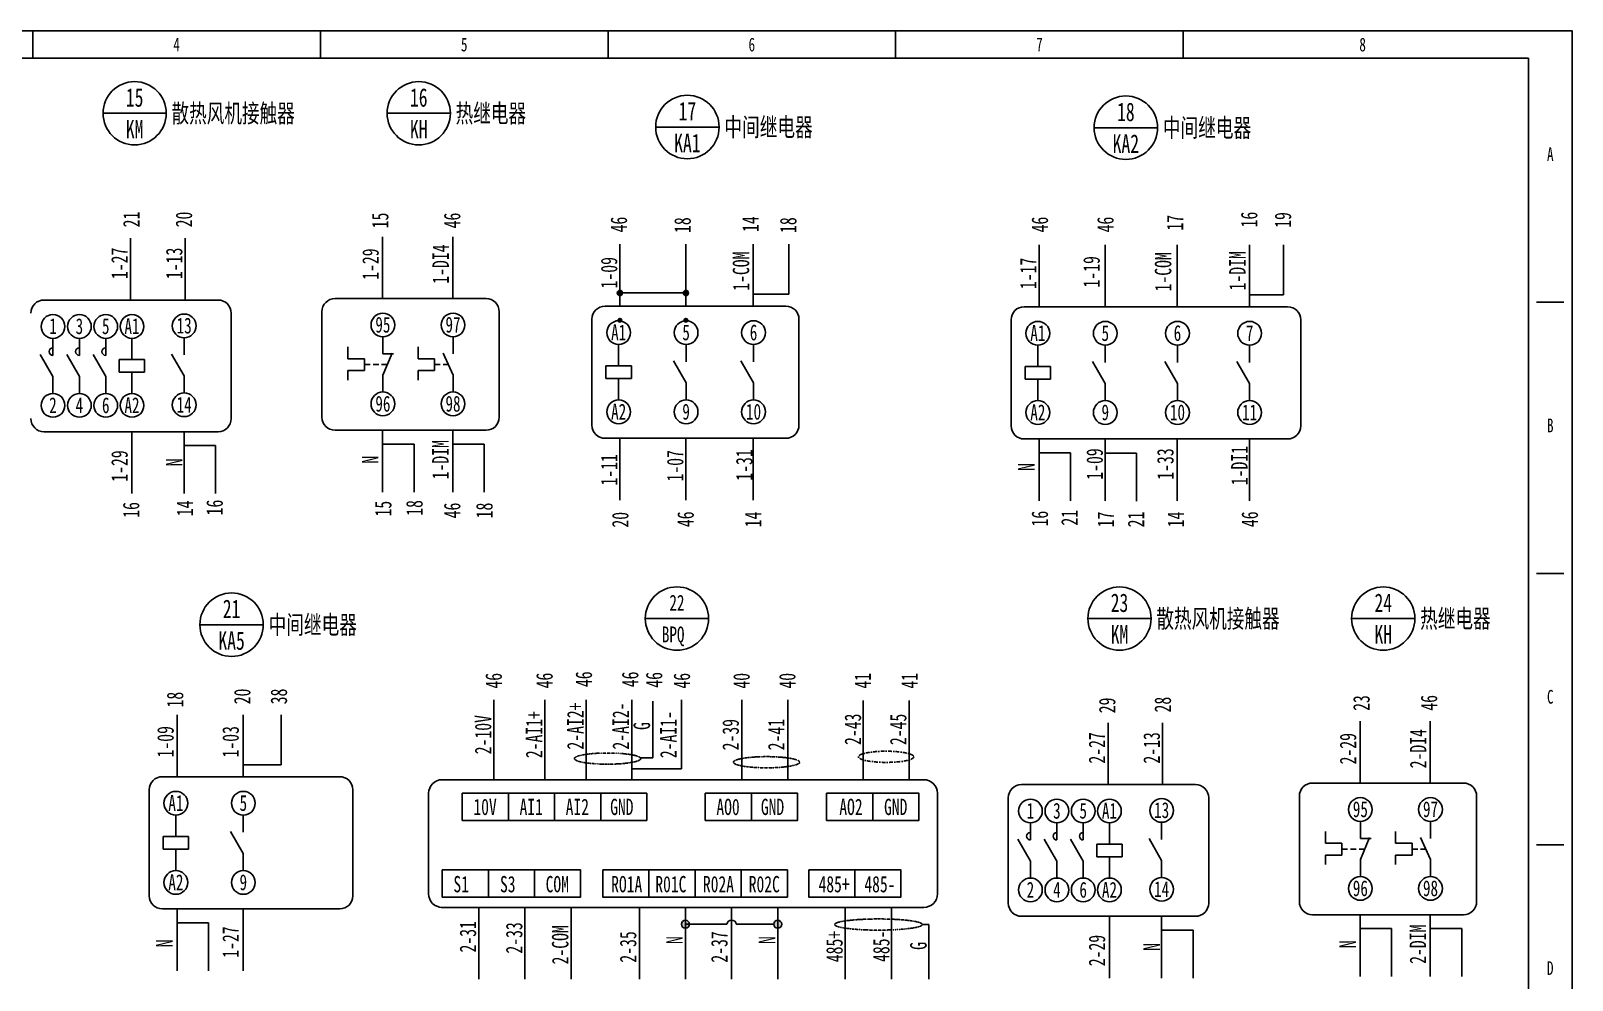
# Model space of a CAD drawing. Header units: millimetres. Extents: x 401220 to 2750366, y -101310 to 943175.
# Drawn here: x 1201419 to 1242890, y 408745 to 434274 of the extents above; entities that cross this region are included whole.
import ezdxf
from ezdxf.enums import TextEntityAlignment as Align

# ---------------------------------------------------------------- set-up
doc = ezdxf.new("R2010")
doc.units = ezdxf.units.MM
doc.linetypes.add('DASHDOT', pattern=[1, 0.5, -0.25, 0, -0.25])
doc.styles.add('IDQSTYLE', font='NSimSun.ttf', dxfattribs={"width": 0.7})

msp = doc.modelspace()

# ---------------------------------------------------------------- hatches: boundary and pattern name
h = msp.add_hatch(color=256)
h.dxf.hatch_style = 1
h.paths.add_polyline_path([(1217268.52935, 427294.17515, 0.4142135624), (1217199.15059, 427224.79639), (1217268.52935, 427224.79639)])
h.paths.add_polyline_path([(1217268.52935, 427224.79639), (1217199.15059, 427224.79639, 0.4142135624), (1217268.52935, 427155.41764)])
h.paths.add_polyline_path([(1217337.90811, 427224.79639, 0.4142135624), (1217268.52935, 427294.17515), (1217268.52935, 427155.41764, 0.4142135624)])
h = msp.add_hatch(color=256)
h.dxf.hatch_style = 1
h.paths.add_polyline_path([(1219043.86453, 427294.17515, 0.4142135624), (1218974.48578, 427224.79639), (1219043.86453, 427224.79639)])
h.paths.add_polyline_path([(1219043.86453, 427224.79639), (1218974.48578, 427224.79639, 0.4142135624), (1219043.86453, 427155.41764)])
h.paths.add_polyline_path([(1219113.24329, 427224.79639, 0.4142135624), (1219043.86453, 427294.17515), (1219043.86453, 427155.41764, 0.4142135624)])
h = msp.add_hatch(color=256)
h.dxf.hatch_style = 1
h.paths.add_polyline_path([(1217268.52935, 426559.15093, 0.4142135624), (1217199.15059, 426489.77217), (1217268.52935, 426489.77217)])
h.paths.add_polyline_path([(1217268.52935, 426489.77217), (1217199.15059, 426489.77217, 0.4142135624), (1217268.52935, 426420.39342)])
h.paths.add_polyline_path([(1217337.90811, 426489.77217, 0.4142135624), (1217268.52935, 426559.15093), (1217268.52935, 426420.39342, 0.4142135624)])
h = msp.add_hatch(color=256)
h.dxf.hatch_style = 1
h.paths.add_polyline_path([(1219043.86453, 426559.15093, 0.4142135624), (1218974.48578, 426489.77217), (1219043.86453, 426489.77217)])
h.paths.add_polyline_path([(1219043.86453, 426489.77217), (1218974.48578, 426489.77217, 0.4142135624), (1219043.86453, 426420.39342)])
h.paths.add_polyline_path([(1219113.24329, 426489.77217, 0.4142135624), (1219043.86453, 426559.15093), (1219043.86453, 426420.39342, 0.4142135624)])
h = msp.add_hatch(color=256)
h.dxf.hatch_style = 1
h.paths.add_polyline_path([(1219033.05359, 410357.47025, 0.4142135624), (1218925.07402, 410249.49068, 0.4142135624), (1219033.05359, 410141.51111)])
h.paths.add_polyline_path([(1219141.03316, 410249.49068), (1219033.05359, 410249.49068), (1219033.05359, 410141.51111, 0.4142135624)])
h.paths.add_polyline_path([(1219033.05359, 410357.47025), (1219033.05359, 410249.49068), (1219141.03316, 410249.49068, 0.4142135624)])
h.paths.add_polyline_path([(1221515.54839, 410357.47025, 0.4142135624), (1221407.56882, 410249.49068, 0.4142135624), (1221515.54839, 410141.51111)])
h.paths.add_polyline_path([(1221515.54839, 410357.47025), (1221515.54839, 410141.51111, 0.4142135624), (1221623.52796, 410249.49068, 0.4142135624)])

# ---------------------------------------------------------------- linework, layer by layer
at = {"ltscale": 4}
for p, q in [((1201471.86745, 433536.69009), (1201471.86745, 434273.6704)), ((1209210.16075, 433536.69009), (1209210.16075, 434273.6704)), ((1216948.45405, 433536.69009), (1216948.45405, 434273.6704)), ((1224686.74735, 433536.69009), (1224686.74735, 434273.6704)), ((1232425.04065, 433536.69009), (1232425.04065, 434273.6704)), ((1241932.08671, 426977.56529), (1242669.06702, 426977.56529)), ((1241932.08671, 419681.46018), (1242669.06702, 419681.46018)), ((1241932.08671, 412385.35507), (1242669.06702, 412385.35507))]:
    msp.add_line(p, q, dxfattribs=at)
for p, q in [((1203361.93355, 432056.76737), (1205062.76439, 432056.76737)), ((1211006.45816, 432056.76737), (1212707.289, 432056.76737)), ((1218231.00367, 431686.26599), (1219937.81038, 431686.26599)), ((1230028.22458, 431668.44247), (1231735.03129, 431668.44247)), ((1204103.41411, 427035.42283), (1204103.41411, 428695.98653)), ((1205568.4492, 427035.42283), (1205568.4492, 428695.98653)), ((1205568.4492, 427035.42283), (1205568.4492, 428695.98653)), ((1205568.4492, 427035.42283), (1205568.4492, 428695.98653)), ((1210885.59289, 427076.18551), (1210885.59289, 428736.74921)), ((1212772.63849, 427076.18551), (1212772.63849, 428736.74921)), ((1217268.52935, 426872.15812), (1217268.52935, 428538.55621)), ((1217268.52935, 426872.15812), (1217268.52935, 428538.55621)), ((1219043.86453, 426872.15812), (1219043.86453, 428538.55621)), ((1219043.86453, 426872.15812), (1219043.86453, 428538.55621)), ((1220858.59606, 426872.15812), (1220858.59606, 428538.55621)), ((1220858.59606, 426872.15812), (1220858.59606, 428538.55621)), ((1221810.05387, 427459.72191), (1221810.05387, 428538.55621)), ((1221810.05387, 427195.38796), (1221810.05387, 428538.55621)), ((1221810.05387, 427459.72191), (1221810.05387, 428538.55621)), ((1221810.05387, 427195.38796), (1221810.05387, 428538.55621)), ((1228547.31358, 426854.33461), (1228547.31358, 428520.7327)), ((1228547.31358, 426854.33461), (1228547.31358, 428520.7327)), ((1230322.64876, 426854.33461), (1230322.64876, 428520.7327)), ((1230322.64876, 426854.33461), (1230322.64876, 428520.7327)), ((1232264.36451, 426854.33461), (1232264.36451, 428520.7327)), ((1232264.36451, 426854.33461), (1232264.36451, 428520.7327)), ((1234206.08025, 426854.33461), (1234206.08025, 428520.7327)), ((1234206.08025, 426854.33461), (1234206.08025, 428520.7327)), ((1235120.17836, 427177.56445), (1235120.17836, 428520.7327)), ((1235120.17836, 427177.56445), (1235120.17836, 428520.7327)), ((1219043.86453, 427224.79639), (1217268.52935, 427224.79639)), ((1220858.59606, 427195.38796), (1221810.05387, 427195.38796)), ((1220858.59606, 427195.38796), (1221810.05387, 427195.38796)), ((1234206.08025, 427177.56445), (1235120.17836, 427177.56445)), ((1234206.08025, 427177.56445), (1235120.17836, 427177.56445)), ((1206456.48745, 427035.42283), (1201773.43125, 427035.42283)), ((1206456.48765, 427035.42283), (1201929.56098, 427035.42283)), ((1213666.44306, 427076.18551), (1209604.20447, 427076.18551)), ((1219935.96367, 426872.15812), (1216870.97039, 426872.15812)), ((1219935.96367, 426872.15812), (1216870.97039, 426872.15812)), ((1221731.50309, 426872.15812), (1216935.45065, 426872.15812)), ((1221731.50309, 426872.15812), (1216935.45065, 426872.15812)), ((1220556.99016, 426872.15812), (1217491.99689, 426872.15812)), ((1220556.99016, 426872.15812), (1217491.99689, 426872.15812)), ((1232187.45742, 426854.33461), (1228149.75462, 426854.33461)), ((1232187.45742, 426854.33461), (1228149.75462, 426854.33461)), ((1235233.47451, 426854.33461), (1232187.45742, 426854.33461)), ((1235233.47451, 426854.33461), (1232187.45742, 426854.33461)), ((1206810.82721, 423846.365), (1206810.82721, 426681.08307)), ((1209249.86471, 426721.84575), (1209249.86471, 423887.12768)), ((1214020.78281, 423887.12768), (1214020.78281, 426721.84575)), ((1216515.38566, 426516.57339), (1216515.38566, 423671.89554)), ((1216515.38566, 426516.57339), (1216515.38566, 423671.89554)), ((1222087.08782, 423671.89554), (1222087.08782, 426516.57339)), ((1222087.08782, 423671.89554), (1222087.08782, 426516.57339)), ((1227794.16989, 426498.74987), (1227794.16989, 423654.07202)), ((1227794.16989, 426498.74987), (1227794.16989, 423654.07202)), ((1235589.05924, 423654.07202), (1235589.05924, 426498.74987)), ((1235589.05924, 423654.07202), (1235589.05924, 426498.74987)), ((1202014.533, 426004.56884), (1202014.533, 425828.2164)), ((1202725.72822, 426004.56884), (1202725.72822, 425828.2164)), ((1203434.40774, 426004.56884), (1203434.40774, 425828.2164)), ((1204140.57155, 426004.56884), (1204140.57155, 425828.2164)), ((1205545.17038, 426020.52342), (1205545.17038, 425844.17098)), ((1210891.46601, 426045.33152), (1210891.46601, 425868.97908)), ((1212778.51161, 426045.33152), (1212778.51161, 425868.97908)), ((1202014.53293, 424977.80098), (1201674.36681, 425566.98609)), ((1202014.53298, 425544.74459), (1202014.533, 425828.2164)), ((1202725.72815, 424977.80098), (1202385.56203, 425566.98609)), ((1202725.7282, 425544.74459), (1202725.72822, 425828.2164)), ((1203434.40767, 424977.80098), (1203094.24155, 425566.98609)), ((1203434.40771, 425544.74459), (1203434.40774, 425828.2164)), ((1204140.57155, 425828.2164), (1204140.57152, 425431.35587)), ((1205545.17031, 424993.75556), (1205205.00419, 425582.94067)), ((1205545.17038, 425844.17098), (1205545.17036, 425560.69917)), ((1209952.71424, 425775.27697), (1209952.71424, 425454.64005)), ((1210891.46594, 425018.56366), (1211140.54248, 425607.74877)), ((1210891.46601, 425868.97908), (1210891.46599, 425585.50727)), ((1210891.46599, 425585.50727), (1211179.01066, 425585.50725)), ((1211839.75984, 425775.27697), (1211839.75984, 425454.64005)), ((1212778.51154, 425018.56366), (1212509.38013, 425607.74877)), ((1212778.51161, 425868.97908), (1212778.51159, 425585.50727)), ((1217235.02676, 425660.71017), (1217235.02673, 425262.45527)), ((1217235.02676, 425660.71017), (1217235.02673, 425262.45527)), ((1217235.02676, 425837.68222), (1217235.02676, 425660.71017)), ((1217235.02676, 425837.68222), (1217235.02676, 425660.71017)), ((1219049.75829, 425660.71017), (1219049.75826, 425376.24239)), ((1219049.75829, 425660.71017), (1219049.75826, 425376.24239)), ((1219049.75829, 425837.68222), (1219049.75829, 425660.71017)), ((1219049.75829, 425837.68222), (1219049.75829, 425660.71017)), ((1220864.48981, 425660.71017), (1220864.48979, 425376.24239)), ((1220864.48981, 425660.71017), (1220864.48979, 425376.24239)), ((1220864.48981, 425837.68222), (1220864.48981, 425660.71017)), ((1220864.48981, 425837.68222), (1220864.48981, 425660.71017)), ((1228513.81099, 425642.88666), (1228513.81096, 425244.63176)), ((1228513.81099, 425642.88666), (1228513.81096, 425244.63176)), ((1228513.81099, 425819.85871), (1228513.81099, 425642.88666)), ((1228513.81099, 425819.85871), (1228513.81099, 425642.88666)), ((1230328.54252, 425642.88666), (1230328.54249, 425358.41887)), ((1230328.54252, 425642.88666), (1230328.54249, 425358.41887)), ((1230328.54252, 425819.85871), (1230328.54252, 425642.88666)), ((1230328.54252, 425819.85871), (1230328.54252, 425642.88666)), ((1232270.25826, 425642.88666), (1232270.25824, 425358.41887)), ((1232270.25826, 425642.88666), (1232270.25824, 425358.41887)), ((1232270.25826, 425819.85871), (1232270.25826, 425642.88666)), ((1232270.25826, 425819.85871), (1232270.25826, 425642.88666)), ((1234211.974, 425642.88666), (1234211.97398, 425358.41887)), ((1234211.974, 425642.88666), (1234211.97398, 425358.41887)), ((1234211.974, 425819.85871), (1234211.974, 425642.88666)), ((1234211.974, 425819.85871), (1234211.974, 425642.88666)), ((1203800.40535, 425431.3559), (1203800.40533, 425091.18973)), ((1203800.40533, 425091.18973), (1204480.73766, 425091.18967)), ((1204480.73769, 425431.35584), (1203800.40535, 425431.3559)), ((1204140.57149, 425091.1897), (1204140.57146, 424694.32917)), ((1204480.73766, 425091.18967), (1204480.73769, 425431.35584)), ((1209952.71424, 425454.64005), (1210396.07945, 425454.64005)), ((1210396.07945, 425139.83285), (1209952.71424, 425139.83285)), ((1209952.71424, 425139.83285), (1209952.71424, 424883.32284)), ((1210396.07945, 425454.64005), (1210396.07945, 425139.83285)), ((1210396.07945, 425297.23645), (1210548.33595, 425297.23645)), ((1210626.54856, 425297.23645), (1210778.80506, 425297.23645)), ((1210857.01767, 425297.23645), (1211009.27417, 425297.23645)), ((1211839.75984, 425454.64005), (1212283.12505, 425454.64005)), ((1212283.12505, 425139.83285), (1211839.75984, 425139.83285)), ((1211839.75984, 425139.83285), (1211839.75984, 424883.32284)), ((1212283.12505, 425454.64005), (1212283.12505, 425139.83285)), ((1212283.12505, 425297.23645), (1212435.38155, 425297.23645)), ((1212513.59416, 425297.23645), (1212665.85066, 425297.23645)), ((1216893.66539, 425262.4553), (1216893.66536, 424921.09396)), ((1216893.66539, 425262.4553), (1216893.66536, 424921.09396)), ((1217576.38807, 425262.45525), (1216893.66539, 425262.4553)), ((1217576.38807, 425262.45525), (1216893.66539, 425262.4553)), ((1217576.38804, 424921.0939), (1217576.38807, 425262.45525)), ((1217576.38804, 424921.0939), (1217576.38807, 425262.45525)), ((1219049.75822, 424807.30682), (1218708.39692, 425398.56203)), ((1219049.75822, 424807.30682), (1218708.39692, 425398.56203)), ((1220864.48974, 424807.30769), (1220523.12845, 425398.5629)), ((1220864.48974, 424807.30769), (1220523.12845, 425398.5629)), ((1228172.44962, 425244.63178), (1228172.44959, 424903.27044)), ((1228172.44962, 425244.63178), (1228172.44959, 424903.27044)), ((1228855.1723, 425244.63173), (1228172.44962, 425244.63178)), ((1228855.1723, 425244.63173), (1228172.44962, 425244.63178)), ((1228855.17227, 424903.27039), (1228855.1723, 425244.63173)), ((1228855.17227, 424903.27039), (1228855.1723, 425244.63173)), ((1230328.54245, 424789.48345), (1229987.18115, 425380.73866)), ((1230328.54245, 424789.48345), (1229987.18115, 425380.73866)), ((1232270.25819, 424789.48345), (1231928.8969, 425380.73866)), ((1232270.25819, 424789.48345), (1231928.8969, 425380.73866)), ((1234211.97393, 424789.48345), (1233870.61264, 425380.73866)), ((1234211.97393, 424789.48345), (1233870.61264, 425380.73866)), ((1202014.53291, 424694.32917), (1202014.53293, 424977.80098)), ((1202014.533, 424694.32917), (1202014.533, 424520.88756)), ((1202725.72813, 424694.32917), (1202725.72815, 424977.80098)), ((1202725.72822, 424694.32917), (1202725.72822, 424520.88756)), ((1203434.40765, 424694.32917), (1203434.40767, 424977.80098)), ((1203434.40774, 424694.32917), (1203434.40774, 424520.88756)), ((1204140.57155, 424694.32917), (1204140.57155, 424520.88756)), ((1205545.17029, 424710.28375), (1205545.17031, 424993.75556)), ((1205545.17038, 424710.28375), (1205545.17038, 424536.84214)), ((1210891.46592, 424735.09185), (1210891.46594, 425018.56366)), ((1210891.46601, 424735.09185), (1210891.46601, 424561.65024)), ((1212778.51152, 424735.09185), (1212778.51154, 425018.56366)), ((1212778.51161, 424735.09185), (1212778.51161, 424561.65024)), ((1216893.66536, 424921.09396), (1217576.38804, 424921.0939)), ((1216893.66536, 424921.09396), (1217576.38804, 424921.0939)), ((1217235.0267, 424921.09393), (1217235.02667, 424522.83903)), ((1217235.0267, 424921.09393), (1217235.02667, 424522.83903)), ((1219049.75819, 424522.83903), (1219049.75822, 424807.30682)), ((1219049.75819, 424522.83903), (1219049.75822, 424807.30682)), ((1220864.48972, 424522.83903), (1220864.48974, 424807.30682)), ((1220864.48972, 424522.83903), (1220864.48974, 424807.30682)), ((1228172.44959, 424903.27044), (1228855.17227, 424903.27039)), ((1228172.44959, 424903.27044), (1228855.17227, 424903.27039)), ((1228513.81093, 424903.27041), (1228513.8109, 424505.01551)), ((1228513.81093, 424903.27041), (1228513.8109, 424505.01551)), ((1230328.54242, 424505.01551), (1230328.54245, 424789.4833)), ((1230328.54242, 424505.01551), (1230328.54245, 424789.4833)), ((1230328.54242, 424505.01551), (1230328.54245, 424789.4833)), ((1230328.54242, 424505.01551), (1230328.54245, 424789.4833)), ((1232270.25817, 424505.01551), (1232270.25819, 424789.4833)), ((1232270.25817, 424505.01551), (1232270.25819, 424789.4833)), ((1234211.97391, 424505.01551), (1234211.97393, 424789.4833)), ((1234211.97391, 424505.01551), (1234211.97393, 424789.4833)), ((1217235.02676, 424522.83903), (1217235.02676, 424348.78803)), ((1217235.02676, 424522.83903), (1217235.02676, 424348.78803)), ((1219049.75829, 424522.83903), (1219049.75829, 424348.78803)), ((1219049.75829, 424522.83903), (1219049.75829, 424348.78803)), ((1220864.48981, 424522.83903), (1220864.48981, 424348.78803)), ((1220864.48981, 424522.83903), (1220864.48981, 424348.78803)), ((1228513.81099, 424505.01551), (1228513.81099, 424330.96452)), ((1228513.81099, 424505.01551), (1228513.81099, 424330.96452)), ((1230328.54252, 424505.01551), (1230328.54252, 424330.96452)), ((1230328.54252, 424505.01551), (1230328.54252, 424330.96452)), ((1232270.25826, 424505.01551), (1232270.25826, 424330.96452)), ((1232270.25826, 424505.01551), (1232270.25826, 424330.96452)), ((1234211.974, 424505.01551), (1234211.974, 424330.96452)), ((1234211.974, 424505.01551), (1234211.974, 424330.96452)), ((1201773.43145, 423492.02525), (1206456.48745, 423492.02525)), ((1204137.80111, 421831.46155), (1204137.80111, 423492.02525)), ((1205545.17038, 421831.46155), (1205545.17038, 423492.02525)), ((1205545.17038, 421831.46155), (1205545.17038, 423492.02525)), ((1213666.44325, 423532.78793), (1209604.20447, 423532.78793)), ((1210885.59289, 421872.22423), (1210885.59289, 423532.78793)), ((1212772.63849, 421872.22423), (1212772.63849, 423532.78793)), ((1206392.22283, 423121.44316), (1205545.17038, 423121.44316)), ((1206392.22283, 423121.44316), (1205545.17038, 423121.44316)), ((1206392.22283, 423121.44316), (1206392.22283, 421831.46155)), ((1206392.22283, 423121.44316), (1206392.22283, 421831.46155)), ((1206392.22283, 423121.44316), (1206392.22283, 421831.46155)), ((1206392.22283, 423121.44316), (1206392.22283, 421831.46155)), ((1211732.64535, 423162.20584), (1210885.59289, 423162.20584)), ((1211732.64535, 423162.20584), (1210885.59289, 423162.20584)), ((1211732.64535, 423162.20584), (1211732.64535, 421872.22423)), ((1211732.64535, 423162.20584), (1211732.64535, 421872.22423)), ((1211732.64535, 423162.20584), (1211732.64535, 421872.22423)), ((1211732.64535, 423162.20584), (1211732.64535, 421872.22423)), ((1213619.69095, 423162.20584), (1212772.63849, 423162.20584)), ((1213619.69095, 423162.20584), (1212772.63849, 423162.20584)), ((1213619.69095, 423162.20584), (1213619.69095, 421872.22423)), ((1213619.69095, 423162.20584), (1213619.69095, 421872.22423)), ((1213619.69095, 423162.20584), (1213619.69095, 421872.22423)), ((1213619.69095, 423162.20584), (1213619.69095, 421872.22423)), ((1216870.97039, 423316.31081), (1219935.96367, 423316.31081)), ((1216870.97039, 423316.31081), (1219935.96367, 423316.31081)), ((1216935.45065, 423316.31081), (1221731.50309, 423316.31081)), ((1216935.45065, 423316.31081), (1221731.50309, 423316.31081)), ((1217268.52935, 421649.91272), (1217268.52935, 423316.31081)), ((1217268.52935, 421649.91272), (1217268.52935, 423316.31081)), ((1217491.99689, 423316.31081), (1220556.99016, 423316.31081)), ((1217491.99689, 423316.31081), (1220556.99016, 423316.31081)), ((1219043.86453, 421649.91272), (1219043.86453, 423316.31081)), ((1219043.86453, 421649.91272), (1219043.86453, 423316.31081)), ((1220858.59606, 421649.91272), (1220858.59606, 423316.31081)), ((1220858.59606, 421649.91272), (1220858.59606, 423316.31081)), ((1228149.75462, 423298.48729), (1232187.45742, 423298.48729)), ((1228149.75462, 423298.48729), (1232187.45742, 423298.48729)), ((1228547.31358, 421632.0892), (1228547.31358, 423298.48729)), ((1228547.31358, 421632.0892), (1228547.31358, 423298.48729)), ((1228547.31358, 421632.0892), (1228547.31358, 423298.48729)), ((1228547.31358, 421632.0892), (1228547.31358, 423298.48729)), ((1230322.64876, 421632.0892), (1230322.64876, 423298.48729)), ((1230322.64876, 421632.0892), (1230322.64876, 423298.48729)), ((1232187.45742, 423298.48729), (1235233.47451, 423298.48729)), ((1232187.45742, 423298.48729), (1235233.47451, 423298.48729)), ((1232264.36451, 421632.0892), (1232264.36451, 423298.48729)), ((1232264.36451, 421632.0892), (1232264.36451, 423298.48729)), ((1234206.08025, 421632.0892), (1234206.08025, 423298.48729)), ((1234206.08025, 421632.0892), (1234206.08025, 423298.48729)), ((1229394.36603, 422922.07082), (1228547.31358, 422922.07082)), ((1229394.36603, 422922.07082), (1228547.31358, 422922.07082)), ((1229394.36603, 422922.07082), (1229394.36603, 421632.0892)), ((1229394.36603, 422922.07082), (1229394.36603, 421632.0892)), ((1229394.36603, 422922.07082), (1229394.36603, 421632.0892)), ((1229394.36603, 422922.07082), (1229394.36603, 421632.0892)), ((1231169.70122, 422912.45994), (1230322.64876, 422912.45994)), ((1231169.70122, 422912.45994), (1230322.64876, 422912.45994)), ((1231169.70122, 422912.45994), (1231169.70122, 421622.47833)), ((1231169.70122, 422912.45994), (1231169.70122, 421622.47833)), ((1231169.70122, 422912.45994), (1231169.70122, 421622.47833)), ((1231169.70122, 422912.45994), (1231169.70122, 421622.47833)), ((1217951.02469, 418468.94768), (1219655.95706, 418468.94768)), ((1229860.00775, 418468.94768), (1231560.8386, 418468.94768)), ((1236957.22776, 418468.94768), (1238658.05861, 418468.94768)), ((1205967.15911, 418303.67232), (1207673.96582, 418303.67232)), ((1213879.56964, 414349.50842), (1213879.56964, 416280.9359)), ((1213879.56964, 414135.5927), (1213879.56964, 416067.02018)), ((1215251.84043, 414349.50842), (1215251.84043, 416280.9359)), ((1215251.84043, 414135.5927), (1215251.84043, 416067.02018)), ((1216363.37806, 414349.50842), (1216363.37806, 416280.9359)), ((1216363.37806, 414135.5927), (1216363.37806, 416067.02018)), ((1217585.93928, 414349.50842), (1217585.93928, 416280.9359)), ((1217585.93928, 414135.5927), (1217585.93928, 416067.02018)), ((1218155.16178, 414721.58715), (1218155.16178, 416244.65036)), ((1218926.42534, 414427.25928), (1218926.42534, 416280.9359)), ((1220548.03838, 414349.50842), (1220548.03838, 416280.9359)), ((1220548.03838, 414135.5927), (1220548.03838, 416067.02018)), ((1221789.28578, 414349.50842), (1221789.28578, 416280.9359)), ((1221789.28578, 414135.5927), (1221789.28578, 416067.02018)), ((1223813.57664, 414335.46822), (1223813.57664, 416266.8957)), ((1223813.57664, 414135.5927), (1223813.57664, 416067.02018)), ((1225054.82404, 414335.46822), (1225054.82404, 416266.8957)), ((1225054.82404, 414135.5927), (1225054.82404, 416067.02018)), ((1205355.43086, 414216.52202), (1205355.43086, 415882.92011)), ((1205355.43086, 414216.52202), (1205355.43086, 415882.92011)), ((1207130.76605, 414216.52202), (1207130.76605, 415882.92011)), ((1207130.76605, 414216.52202), (1207130.76605, 415882.92011)), ((1208155.19651, 414539.75186), (1208155.19651, 415882.92011)), ((1208155.19651, 414539.75186), (1208155.19651, 415882.92011)), ((1230403.07716, 414005.29546), (1230403.07716, 415665.85916)), ((1231868.11225, 414005.29546), (1231868.11225, 415665.85916)), ((1231868.11225, 414005.29546), (1231868.11225, 415665.85916)), ((1231868.11225, 414005.29546), (1231868.11225, 415665.85916)), ((1237185.25595, 414046.05814), (1237185.25595, 415706.62184)), ((1239072.30155, 414046.05814), (1239072.30155, 415706.62184)), ((1217821.10731, 414721.58715), (1218155.16178, 414721.58715)), ((1208155.19651, 414539.75186), (1207130.76605, 414539.75186)), ((1217585.93928, 414427.25928), (1218795.55549, 414427.25928)), ((1218795.55549, 414427.25928), (1218926.42534, 414427.25928)), ((1208022.86519, 414216.52202), (1204957.87191, 414216.52202)), ((1208022.86519, 414216.52202), (1204957.87191, 414216.52202)), ((1209728.73107, 414216.52202), (1204996.48143, 414216.52202)), ((1209728.73107, 414216.52202), (1204996.48143, 414216.52202)), ((1212487.70511, 414135.5927), (1225447.81557, 414135.5927)), ((1232756.15051, 414005.29546), (1228073.09431, 414005.29546)), ((1232756.1507, 414005.29546), (1228229.22403, 414005.29546)), ((1239966.10611, 414046.05814), (1235903.86753, 414046.05814)), ((1204602.28718, 413860.93729), (1204602.28718, 411016.25944)), ((1204602.28718, 413860.93729), (1204602.28718, 411016.25944)), ((1210084.3158, 411016.25944), (1210084.3158, 413860.93729)), ((1210084.3158, 411016.25944), (1210084.3158, 413860.93729)), ((1213027.58702, 413769.98793), (1213027.58702, 413038.77839)), ((1213899.00154, 413769.98793), (1213167.792, 413769.98793)), ((1214268.83441, 413769.98793), (1214268.83441, 413038.77839)), ((1214268.83441, 413769.98793), (1214268.83441, 413038.77839)), ((1214268.83441, 413038.77839), (1214268.83441, 413769.98793)), ((1215140.24894, 413769.98793), (1214409.0394, 413769.98793)), ((1215510.08181, 413769.98793), (1215510.08181, 413038.77839)), ((1215510.08181, 413769.98793), (1215510.08181, 413038.77839)), ((1215510.08181, 413038.77839), (1215510.08181, 413769.98793)), ((1216381.49634, 413769.98793), (1215650.2868, 413769.98793)), ((1217482.53875, 413769.98793), (1216751.32921, 413769.98793)), ((1216751.32921, 413769.98793), (1216751.32921, 413038.77839)), ((1216751.32921, 413038.77839), (1216751.32921, 413769.98793)), ((1219565.03236, 413769.98793), (1219565.03236, 413038.77839)), ((1220436.44689, 413769.98793), (1219705.23735, 413769.98793)), ((1221537.4893, 413769.98793), (1220806.27976, 413769.98793)), ((1220806.27976, 413769.98793), (1220806.27976, 413038.77839)), ((1220806.27976, 413038.77839), (1220806.27976, 413769.98793)), ((1227718.75475, 413650.9557), (1227718.75475, 410816.23764)), ((1233110.49027, 410816.23764), (1233110.49027, 413650.9557)), ((1235549.52777, 413691.71838), (1235549.52777, 410857.00032)), ((1240320.44587, 410857.00032), (1240320.44587, 413691.71838)), ((1205321.92828, 413182.04612), (1205321.92828, 413005.07407)), ((1205321.92828, 413182.04612), (1205321.92828, 413005.07407)), ((1207136.6598, 413182.04612), (1207136.6598, 413005.07407)), ((1207136.6598, 413182.04612), (1207136.6598, 413005.07407)), ((1205321.92828, 413005.07407), (1205321.92825, 412606.81917)), ((1205321.92828, 413005.07407), (1205321.92825, 412606.81917)), ((1207136.65973, 412151.67071), (1206795.29844, 412742.92593)), ((1207136.65973, 412151.67071), (1206795.29844, 412742.92593)), ((1207136.6598, 413005.07407), (1207136.65978, 412720.60628)), ((1207136.6598, 413005.07407), (1207136.65978, 412720.60628)), ((1213167.792, 413038.77839), (1213899.00154, 413038.77839)), ((1214409.0394, 413038.77839), (1215140.24894, 413038.77839)), ((1215650.2868, 413038.77839), (1216381.49634, 413038.77839)), ((1216751.32921, 413038.77839), (1217482.53875, 413038.77839)), ((1216891.53419, 413038.77839), (1217622.74373, 413038.77839)), ((1219705.23735, 413038.77839), (1220436.44689, 413038.77839)), ((1220806.27976, 413038.77839), (1221537.4893, 413038.77839)), ((1220946.48475, 413038.77839), (1221677.69429, 413038.77839)), ((1222970.77561, 413038.77839), (1223701.98515, 413038.77839)), ((1224212.02301, 413038.77839), (1224943.23255, 413038.77839)), ((1228314.19603, 412514.61722), (1228314.19606, 412798.08903)), ((1228314.19606, 412974.44147), (1228314.19606, 412798.08903)), ((1229025.39125, 412514.61722), (1229025.39128, 412798.08903)), ((1229025.39128, 412974.44147), (1229025.39128, 412798.08903)), ((1229734.07077, 412514.61722), (1229734.07079, 412798.08903)), ((1229734.07079, 412974.44147), (1229734.07079, 412798.08903)), ((1230440.23461, 412798.08903), (1230440.23458, 412401.2285)), ((1230440.23461, 412974.44147), (1230440.23461, 412798.08903)), ((1231844.83343, 412814.04361), (1231844.83341, 412530.5718)), ((1231844.83343, 412990.39605), (1231844.83343, 412814.04361)), ((1236252.3773, 412745.1496), (1236252.3773, 412424.51268)), ((1237191.12907, 412838.85171), (1237191.12904, 412555.3799)), ((1237191.12907, 413015.20415), (1237191.12907, 412838.85171)), ((1238139.4229, 412745.1496), (1238139.4229, 412424.51268)), ((1239078.17467, 412838.85171), (1239078.17464, 412555.3799)), ((1239078.17467, 413015.20415), (1239078.17467, 412838.85171)), ((1204980.5669, 412606.8192), (1204980.56688, 412265.45785)), ((1204980.5669, 412606.8192), (1204980.56688, 412265.45785)), ((1204980.56688, 412265.45785), (1205663.28956, 412265.4578)), ((1204980.56688, 412265.45785), (1205663.28956, 412265.4578)), ((1205663.28959, 412606.81914), (1204980.5669, 412606.8192)), ((1205663.28959, 412606.81914), (1204980.5669, 412606.8192)), ((1205321.92822, 412265.45783), (1205321.92819, 411867.20293)), ((1205321.92822, 412265.45783), (1205321.92819, 411867.20293)), ((1205663.28956, 412265.4578), (1205663.28959, 412606.81914)), ((1205663.28956, 412265.4578), (1205663.28959, 412606.81914)), ((1228314.19599, 411947.67361), (1227974.02987, 412536.85872)), ((1229025.39121, 411947.67361), (1228685.22509, 412536.85872)), ((1229734.07073, 411947.67361), (1229393.9046, 412536.85872)), ((1230100.06841, 412401.22853), (1230100.06838, 412061.06236)), ((1230780.40075, 412401.22847), (1230100.06841, 412401.22853)), ((1230780.40072, 412061.06231), (1230780.40075, 412401.22847)), ((1231844.83337, 411963.62819), (1231504.66725, 412552.8133)), ((1236252.3773, 412424.51268), (1236695.7425, 412424.51268)), ((1236695.7425, 412424.51268), (1236695.7425, 412109.70548)), ((1236695.7425, 412267.10908), (1236847.99901, 412267.10908)), ((1236926.21161, 412267.10908), (1237078.46812, 412267.10908)), ((1237156.68072, 412267.10908), (1237308.93723, 412267.10908)), ((1237191.129, 411988.43629), (1237440.20554, 412577.6214)), ((1237191.12904, 412555.3799), (1237478.67372, 412555.37988)), ((1238139.4229, 412424.51268), (1238582.7881, 412424.51268)), ((1238582.7881, 412424.51268), (1238582.7881, 412109.70548)), ((1238582.7881, 412267.10908), (1238735.04461, 412267.10908)), ((1239078.1746, 411988.43629), (1238809.04319, 412577.6214)), ((1238813.25721, 412267.10908), (1238965.51372, 412267.10908)), ((1205321.92828, 411867.20293), (1205321.92828, 411693.15193)), ((1205321.92828, 411867.20293), (1205321.92828, 411693.15193)), ((1207136.65971, 411867.20293), (1207136.65973, 412151.67071)), ((1207136.65971, 411867.20293), (1207136.65973, 412151.67071)), ((1207136.6598, 411867.20293), (1207136.6598, 411693.15193)), ((1207136.6598, 411867.20293), (1207136.6598, 411693.15193)), ((1228314.19597, 411664.2018), (1228314.19599, 411947.67361)), ((1229025.39119, 411664.2018), (1229025.39121, 411947.67361)), ((1229734.0707, 411664.2018), (1229734.07073, 411947.67361)), ((1230100.06838, 412061.06236), (1230780.40072, 412061.06231)), ((1230440.23455, 412061.06233), (1230440.23452, 411664.2018)), ((1231844.83334, 411680.15638), (1231844.83337, 411963.62819)), ((1236695.7425, 412109.70548), (1236252.3773, 412109.70548)), ((1236252.3773, 412109.70548), (1236252.3773, 411853.19547)), ((1237191.12898, 411704.96448), (1237191.129, 411988.43629)), ((1238582.7881, 412109.70548), (1238139.4229, 412109.70548)), ((1238139.4229, 412109.70548), (1238139.4229, 411853.19547)), ((1239078.17458, 411704.96448), (1239078.1746, 411988.43629)), ((1213729.87563, 411709.36175), (1213729.87563, 410978.1522)), ((1213729.87563, 410978.1522), (1213729.87563, 411709.36175)), ((1228314.19606, 411664.2018), (1228314.19606, 411490.76019)), ((1229025.39128, 411664.2018), (1229025.39128, 411490.76019)), ((1229734.07079, 411664.2018), (1229734.07079, 411490.76019)), ((1230440.23461, 411664.2018), (1230440.23461, 411490.76019)), ((1231844.83343, 411680.15638), (1231844.83343, 411506.71477)), ((1237191.12907, 411704.96448), (1237191.12907, 411531.52287)), ((1239078.17467, 411704.96448), (1239078.17467, 411531.52287)), ((1204957.87191, 410660.6747), (1208022.86519, 410660.6747)), ((1204957.87191, 410660.6747), (1208022.86519, 410660.6747)), ((1204996.48143, 410660.6747), (1209728.73107, 410660.6747)), ((1204996.48143, 410660.6747), (1209728.73107, 410660.6747)), ((1205355.43086, 408994.27661), (1205355.43086, 410660.6747)), ((1205355.43086, 408994.27661), (1205355.43086, 410660.6747)), ((1207130.76605, 408994.27661), (1207130.76605, 410660.6747)), ((1207130.76605, 408994.27661), (1207130.76605, 410660.6747)), ((1212628.83322, 410978.1522), (1213360.04276, 410978.1522)), ((1213471.63425, 408770.55598), (1213471.63425, 410701.98347)), ((1213729.87563, 410978.1522), (1214461.08517, 410978.1522)), ((1213870.08062, 410978.1522), (1214601.29016, 410978.1522)), ((1214712.88165, 408770.55598), (1214712.88165, 410701.98347)), ((1215954.12905, 408770.55598), (1215954.12905, 410701.98347)), ((1216949.00516, 410978.1522), (1217680.2147, 410978.1522)), ((1217791.8062, 408770.55598), (1217791.8062, 410701.98347)), ((1218190.25256, 410978.1522), (1218921.4621, 410978.1522)), ((1219033.05359, 408770.55598), (1219033.05359, 410701.98347)), ((1220274.30099, 408770.55598), (1220274.30099, 410701.98347)), ((1221515.54839, 408770.55598), (1221515.54839, 410701.98347)), ((1223331.82975, 408770.55598), (1223331.82975, 410701.98347)), ((1224568.63921, 410701.98347), (1225447.81557, 410701.98347)), ((1224573.07715, 408770.55598), (1224573.07715, 410701.98347)), ((1206202.48332, 410284.25823), (1205355.43086, 410284.25823)), ((1206202.48332, 410284.25823), (1205355.43086, 410284.25823)), ((1206202.48332, 410284.25823), (1206202.48332, 408994.27661)), ((1206202.48332, 410284.25823), (1206202.48332, 408994.27661)), ((1206202.48332, 410284.25823), (1206202.48332, 408994.27661)), ((1206202.48332, 410284.25823), (1206202.48332, 408994.27661)), ((1219033.05359, 410249.49068), (1220148.04104, 410249.49068)), ((1220399.34141, 410249.49068), (1221407.56882, 410249.49068)), ((1225404.92233, 410239.23685), (1225580.77758, 410239.23685)), ((1225580.77758, 410239.23685), (1225580.77758, 408770.55598)), ((1228073.0945, 410461.89788), (1232756.15051, 410461.89788)), ((1230437.46417, 408801.33418), (1230437.46417, 410461.89788)), ((1231844.83343, 408801.33418), (1231844.83343, 410461.89788)), ((1231844.83343, 408801.33418), (1231844.83343, 410461.89788)), ((1239966.10631, 410502.66056), (1235903.86753, 410502.66056)), ((1237185.25595, 408842.09686), (1237185.25595, 410502.66056)), ((1239072.30155, 408842.09686), (1239072.30155, 410502.66056)), ((1232691.88589, 410091.31579), (1231844.83343, 410091.31579)), ((1232691.88589, 410091.31579), (1231844.83343, 410091.31579)), ((1232691.88589, 410091.31579), (1232691.88589, 408801.33418)), ((1232691.88589, 410091.31579), (1232691.88589, 408801.33418)), ((1232691.88589, 410091.31579), (1232691.88589, 408801.33418)), ((1232691.88589, 410091.31579), (1232691.88589, 408801.33418)), ((1238032.3084, 410132.07847), (1237185.25595, 410132.07847)), ((1238032.3084, 410132.07847), (1237185.25595, 410132.07847)), ((1238032.3084, 410132.07847), (1238032.3084, 408842.09686)), ((1238032.3084, 410132.07847), (1238032.3084, 408842.09686)), ((1238032.3084, 410132.07847), (1238032.3084, 408842.09686)), ((1238032.3084, 410132.07847), (1238032.3084, 408842.09686)), ((1239919.354, 410132.07847), (1239072.30155, 410132.07847)), ((1239919.354, 410132.07847), (1239072.30155, 410132.07847)), ((1239919.354, 410132.07847), (1239919.354, 408842.09686)), ((1239919.354, 410132.07847), (1239919.354, 408842.09686)), ((1239919.354, 410132.07847), (1239919.354, 408842.09686)), ((1239919.354, 410132.07847), (1239919.354, 408842.09686))]:
    msp.add_line(p, q)
at = {"ltscale": 10}
for p, q in [((1212122.10034, 413769.98793), (1212122.10034, 411067.58824)), ((1225813.42034, 413769.98793), (1225813.42034, 411067.58824)), ((1213906.62094, 410701.98347), (1212457.64617, 410701.98347)), ((1222681.13545, 410701.98347), (1213906.62094, 410701.98347)), ((1225447.81604, 410701.98347), (1222681.13545, 410701.98347))]:
    msp.add_line(p, q, dxfattribs=at)
at = {"ltscale": 4}
for points in [[(1178256.98754, 390497.03973), (1242890.16112, 390497.03973), (1242890.16112, 434273.6704), (1178256.98754, 434273.6704)], [(1181131.21077, 391234.02004), (1241710.99261, 391234.02004), (1241710.99261, 433536.69009), (1181131.21077, 433536.69009)]]:
    msp.add_lwpolyline(points, close=True, dxfattribs=at)
for points in [[(1213027.58702, 413769.98793), (1214268.83441, 413769.98793), (1214268.83441, 413038.77839), (1213027.58702, 413038.77839)], [(1214268.83441, 413769.98793), (1215510.08181, 413769.98793), (1215510.08181, 413038.77839), (1214268.83441, 413038.77839)], [(1215510.08181, 413769.98793), (1216751.32921, 413769.98793), (1216751.32921, 413038.77839), (1215510.08181, 413038.77839)], [(1216751.32921, 413769.98793), (1217992.5766, 413769.98793), (1217992.5766, 413038.77839), (1216751.32921, 413038.77839)], [(1219565.03236, 413769.98793), (1220806.27976, 413769.98793), (1220806.27976, 413038.77839), (1219565.03236, 413038.77839)], [(1220806.27976, 413769.98793), (1222047.52716, 413769.98793), (1222047.52716, 413038.77839), (1220806.27976, 413038.77839)], [(1222830.57063, 413769.98793), (1224071.81802, 413769.98793), (1224071.81802, 413038.77839), (1222830.57063, 413038.77839)], [(1224071.81802, 413769.98793), (1225313.06542, 413769.98793), (1225313.06542, 413038.77839), (1224071.81802, 413038.77839)], [(1212488.62823, 411709.36175), (1213729.87563, 411709.36175), (1213729.87563, 410978.1522), (1212488.62823, 410978.1522)], [(1213729.87563, 411709.36175), (1214971.12303, 411709.36175), (1214971.12303, 410978.1522), (1213729.87563, 410978.1522)], [(1214971.12303, 411709.36175), (1216212.37042, 411709.36175), (1216212.37042, 410978.1522), (1214971.12303, 410978.1522)], [(1216808.80018, 411709.36175), (1218050.04757, 411709.36175), (1218050.04757, 410978.1522), (1216808.80018, 410978.1522)], [(1218050.04757, 411709.36175), (1219291.29497, 411709.36175), (1219291.29497, 410978.1522), (1218050.04757, 410978.1522)], [(1219291.29497, 411709.36175), (1220532.54237, 411709.36175), (1220532.54237, 410978.1522), (1219291.29497, 410978.1522)], [(1220532.54237, 411709.36175), (1221773.78976, 411709.36175), (1221773.78976, 410978.1522), (1220532.54237, 410978.1522)], [(1222348.82373, 411709.36175), (1223590.07113, 411709.36175), (1223590.07113, 410978.1522), (1222348.82373, 410978.1522)], [(1223590.07113, 411709.36175), (1224831.31853, 411709.36175), (1224831.31853, 410978.1522), (1223590.07113, 410978.1522)]]:
    msp.add_lwpolyline(points, close=True)
for centre, radius in [((1204212.34897, 432056.76737), 850.41542), ((1211856.87358, 432056.76737), 850.41542), ((1219084.40703, 431686.26599), 853.40336), ((1230881.62793, 431668.44247), 853.40336), ((1217268.52935, 427224.79639), 69.37876), ((1219043.86453, 427224.79639), 69.37876), ((1202014.533, 426323.47462), 318.90578), ((1202725.72822, 426323.47462), 318.90578), ((1203434.40774, 426323.47462), 318.90578), ((1204140.57155, 426323.47462), 318.90578), ((1205545.17038, 426339.4292), 318.90578), ((1210891.46601, 426364.2373), 318.90578), ((1212778.51161, 426364.2373), 318.90578), ((1217235.02676, 426157.70848), 320.02626), ((1217235.02676, 426157.70848), 320.02626), ((1219049.75829, 426157.70848), 320.02626), ((1219049.75829, 426157.70848), 320.02626), ((1220864.48981, 426157.70848), 320.02626), ((1220864.48981, 426157.70848), 320.02626), ((1228513.81099, 426139.88496), 320.02626), ((1228513.81099, 426139.88496), 320.02626), ((1230328.54252, 426139.88496), 320.02626), ((1230328.54252, 426139.88496), 320.02626), ((1232270.25826, 426139.88496), 320.02626), ((1232270.25826, 426139.88496), 320.02626), ((1234211.974, 426139.88496), 320.02626), ((1234211.974, 426139.88496), 320.02626), ((1202014.533, 424201.98178), 318.90578), ((1202725.72822, 424201.98178), 318.90578), ((1203434.40774, 424201.98178), 318.90578), ((1204140.57155, 424201.98178), 318.90578), ((1205545.17038, 424217.93636), 318.90578), ((1210891.46601, 424242.74446), 318.90578), ((1212778.51161, 424242.74446), 318.90578), ((1217235.02676, 424028.76178), 320.02626), ((1217235.02676, 424028.76178), 320.02626), ((1219049.75829, 424028.76178), 320.02626), ((1219049.75829, 424028.76178), 320.02626), ((1220864.48981, 424028.76178), 320.02626), ((1220864.48981, 424028.76178), 320.02626), ((1228513.81099, 424010.93826), 320.02626), ((1228513.81099, 424010.93826), 320.02626), ((1230328.54252, 424010.93826), 320.02626), ((1230328.54252, 424010.93826), 320.02626), ((1232270.25826, 424010.93826), 320.02626), ((1232270.25826, 424010.93826), 320.02626), ((1234211.974, 424010.93826), 320.02626), ((1234211.974, 424010.93826), 320.02626), ((1218803.49087, 418468.94768), 852.46618), ((1230710.42318, 418468.94768), 850.41542), ((1237807.64319, 418468.94768), 850.41542), ((1206820.56246, 418303.67232), 853.40336), ((1205321.92828, 413502.07238), 320.02626), ((1205321.92828, 413502.07238), 320.02626), ((1207136.6598, 413502.07238), 320.02626), ((1207136.6598, 413502.07238), 320.02626), ((1228314.19606, 413293.34725), 318.90578), ((1229025.39128, 413293.34725), 318.90578), ((1229734.07079, 413293.34725), 318.90578), ((1230440.23461, 413293.34725), 318.90578), ((1231844.83343, 413309.30183), 318.90578), ((1237191.12907, 413334.10993), 318.90578), ((1239078.17467, 413334.10993), 318.90578), ((1205321.92828, 411373.12567), 320.02626), ((1205321.92828, 411373.12567), 320.02626), ((1207136.6598, 411373.12567), 320.02626), ((1207136.6598, 411373.12567), 320.02626), ((1228314.19606, 411171.85441), 318.90578), ((1229025.39128, 411171.85441), 318.90578), ((1229734.07079, 411171.85441), 318.90578), ((1230440.23461, 411171.85441), 318.90578), ((1231844.83343, 411187.80899), 318.90578), ((1237191.12907, 411212.61709), 318.90578), ((1239078.17467, 411212.61709), 318.90578), ((1219033.05359, 410249.49068), 107.97957), ((1221515.54839, 410249.49068), 107.97957)]:
    msp.add_circle(centre, radius)
for centre, radius, start, end in [((1201773.43145, 426681.08307), 354.33976, 90, 180), ((1206456.48745, 426681.08307), 354.33976, 0, 90), ((1209604.20447, 426721.84575), 354.33976, 90, 180), ((1213666.44306, 426721.84575), 354.33976, 0, 90), ((1216870.97039, 426516.57339), 355.58473, 90, 180), ((1216870.97039, 426516.57339), 355.58473, 90, 180), ((1221731.50309, 426516.57339), 355.58473, 0, 90), ((1221731.50309, 426516.57339), 355.58473, 0, 90), ((1228149.75462, 426498.74987), 355.58473, 90, 180), ((1228149.75462, 426498.74987), 355.58473, 90, 180), ((1235233.47451, 426498.74987), 355.58473, 0, 90), ((1235233.47451, 426498.74987), 355.58473, 0, 90), ((1202014.53299, 425646.79444), 102.04985, 89.999995383, 269.999995383), ((1202725.72821, 425646.79444), 102.04985, 89.999995383, 269.999995383), ((1203434.40772, 425646.79444), 102.04985, 89.999995383, 269.999995383), ((1201773.43145, 423846.365), 354.33976, 180, 270), ((1206456.48745, 423846.365), 354.33976, 270, 0), ((1209604.20447, 423887.12768), 354.33976, 180, 270), ((1213666.44306, 423887.12768), 354.33976, 270, 0), ((1216870.97039, 423671.89554), 355.58473, 180, 270), ((1216870.97039, 423671.89554), 355.58473, 180, 270), ((1221731.50309, 423671.89554), 355.58473, 270, 0), ((1221731.50309, 423671.89554), 355.58473, 270, 0), ((1228149.75462, 423654.07202), 355.58473, 180, 270), ((1228149.75462, 423654.07202), 355.58473, 180, 270), ((1235233.47451, 423654.07202), 355.58473, 270, 0), ((1235233.47451, 423654.07202), 355.58473, 270, 0), ((1204957.87191, 413860.93729), 355.58473, 90, 180), ((1204957.87191, 413860.93729), 355.58473, 90, 180), ((1209728.73107, 413860.93729), 355.58473, 0, 90), ((1209728.73107, 413860.93729), 355.58473, 0, 90), ((1228073.0945, 413650.9557), 354.33976, 90, 180), ((1232756.15051, 413650.9557), 354.33976, 0, 90), ((1235903.86753, 413691.71838), 354.33976, 90, 180), ((1239966.10611, 413691.71838), 354.33976, 0, 90), ((1228314.19604, 412616.66707), 102.04985, 89.999995383, 269.999995383), ((1229025.39126, 412616.66707), 102.04985, 89.999995383, 269.999995383), ((1229734.07078, 412616.66707), 102.04985, 89.999995383, 269.999995383), ((1204957.87191, 411016.25944), 355.58473, 180, 270), ((1204957.87191, 411016.25944), 355.58473, 180, 270), ((1209728.73107, 411016.25944), 355.58473, 270, 0), ((1209728.73107, 411016.25944), 355.58473, 270, 0), ((1228073.0945, 410816.23764), 354.33976, 180, 270), ((1232756.15051, 410816.23764), 354.33976, 270, 0), ((1235903.86753, 410857.00032), 354.33976, 180, 270), ((1239966.10611, 410857.00032), 354.33976, 270, 0), ((1220273.69123, 410234.62432), 126.52659, 6.747610666, 173.252389334)]:
    msp.add_arc(centre, radius, start, end)
at = {"ltscale": 10}
for centre, start, end in [((1212487.70511, 413769.98793), 90, 180), ((1225447.81557, 413769.98793), 0, 90), ((1212487.70511, 411067.58824), 180, 270), ((1225447.81557, 411067.58824), 270, 0)]:
    msp.add_arc(centre, 365.60477, start, end, dxfattribs=at)
at = {"linetype": 'DASHDOT'}
for centre, major_axis, ratio in [((1216936.25616, 414703.21119), (891.56764, 0), 0.1682310727), ((1221215.13548, 414605.81378), (891.56764, 0), 0.1682310727), ((1224226.26121, 410240.80928), (1178.7259, 0), 0.1272470392)]:
    msp.add_ellipse(centre, major_axis=major_axis, ratio=ratio, dxfattribs=at)
at = {"linetype": 'DASHDOT', "ltscale": 200}
msp.add_ellipse((1224430.59551, 414751.40396), major_axis=(743.56384, 0), ratio=0.2017168839, dxfattribs=at)

# ---------------------------------------------------------------- texts
at = {"style": 'IDQSTYLE', "width": 0.7}
for s, p in [('4', (1205341.0141, 433610.38812)), ('5', (1213079.3074, 433610.38812)), ('6', (1220817.6007, 433610.38812)), ('7', (1228555.894, 433610.38812)), ('8', (1237252.26171, 433610.38812)), ('A', (1242300.57687, 430662.46686)), ('B', (1242300.57687, 423366.36175)), ('C', (1242300.57687, 416070.25664)), ('D', (1242300.57687, 408774.15153))]:
    msp.add_text(s, height=369.22714, dxfattribs=at).set_placement(p, align=Align.BOTTOM_CENTER)
for s, height, p in [('15', 496.075662, (1204212.34897, 432481.97508)), ('16', 496.075662, (1211856.87358, 432481.97508)), ('17', 497.818624, (1219084.40703, 432112.96766)), ('18', 497.818624, (1230881.62793, 432095.14415)), ('KM', 496.075662, (1204212.34897, 431631.55966)), ('KH', 496.075662, (1211856.87358, 431631.55966)), ('KA1', 497.818624, (1219084.40703, 431259.56431)), ('KA2', 497.818624, (1230881.62793, 431241.74079)), ('21', 497.818624, (1206820.56246, 418730.374)), ('22', 426.233092, (1218803.49087, 418895.18077)), ('23', 496.075662, (1230710.42318, 418894.15539)), ('24', 496.075662, (1237807.64319, 418894.15539)), ('KA5', 497.818624, (1206820.56246, 417876.97064)), ('BPQ ', 426.233092, (1218803.49087, 418042.71459)), ('KM', 496.075662, (1230710.42318, 418043.73997)), ('KH', 496.075662, (1237807.64319, 418043.73997))]:
    msp.add_text(s, height=height, dxfattribs=at).set_placement(p, align=Align.MIDDLE_CENTER)
for s, height, p in [('散热风机接触器', 496.075662, (1205204.50029, 432056.76737)), ('热继电器', 496.075662, (1212849.0249, 432056.76737)), ('中间继电器', 497.818624, (1220080.04428, 431686.26599)), ('中间继电器', 497.818624, (1231877.26518, 431668.44247)), ('中间继电器', 497.818624, (1207816.19971, 418303.67232)), ('框架断路器配套', 0.142078, (1217951.02469, 418468.94768)), ('散热风机接触器', 496.075662, (1231702.5745, 418468.94768)), ('热继电器', 496.075662, (1238799.79451, 418468.94768))]:
    msp.add_text(s, height=height, dxfattribs=at).set_placement(p, align=Align.MIDDLE_LEFT)
for s, height, p in [('21', 443.104155, (1204122.42166, 429200.86774)), ('20', 443.104155, (1205537.78809, 429200.86774)), ('15', 443.104155, (1210817.30086, 429174.39529)), ('46', 443.104155, (1212753.38219, 429173.33757)), ('46', 443.104155, (1217238.7034, 429064.69727)), ('18', 443.104155, (1218953.45677, 429049.55468)), ('14', 443.104155, (1220781.47601, 429076.23716)), ('18', 443.104155, (1221795.83795, 429049.55468)), ('46', 443.104155, (1228565.09593, 429064.69727)), ('46', 443.104155, (1230329.82446, 429064.69727)), ('17', 443.104155, (1232202.80138, 429113.42484)), ('16', 443.104155, (1234197.00934, 429198.89038)), ('19', 443.104155, (1235105.96256, 429187.09211)), ('1-27', 443.104155, (1203803.49508, 428021.09459)), ('1-13', 443.104155, (1205274.73278, 428021.09459)), ('1-29', 443.104155, (1210558.10027, 427999.8154)), ('1-DI4', 443.104155, (1212445.14587, 427999.8154)), ('1-09', 443.104155, (1216975.88477, 427768.77402)), ('1-COM', 443.104155, (1220526.93459, 427810.84876)), ('1-17', 443.104155, (1228254.669, 427750.95051)), ('1-19', 443.104155, (1229956.08559, 427793.02524)), ('1-COM', 443.104155, (1231883.57017, 427793.02524)), ('1-DIM', 443.104155, (1233882.32668, 427821.53964)), ('1-DIM', 443.104155, (1212438.12512, 422740.58209)), ('1-09', 443.104155, (1230040.88972, 422624.77821)), ('1-33', 443.104155, (1231943.03017, 422625.06968)), ('1-DI1', 443.104155, (1233934.89388, 422582.12204)), ('1-29', 443.104155, (1203803.49508, 422571.47491)), ('N', 443.10416, (1205274.73278, 422669.66567)), ('N', 443.10416, (1210551.07952, 422740.58209)), ('1-11', 443.104155, (1216975.88477, 422467.41276)), ('1-07', 443.104155, (1218753.97293, 422576.69599)), ('1-31', 443.104155, (1220611.78847, 422598.57764)), ('N', 443.10416, (1228203.29685, 422543.32761)), ('16', 443.104155, (1204115.98443, 421390.43652)), ('14', 443.104155, (1205564.01998, 421431.42667)), ('16', 443.104155, (1206361.93893, 421455.2302)), ('15', 443.104155, (1210898.76236, 421425.0118)), ('18', 443.104155, (1211738.99253, 421443.75511)), ('46', 443.104155, (1212753.38219, 421375.73142)), ('18', 443.104155, (1213620.40094, 421375.73142)), ('21', 443.104155, (1229363.41975, 421180.06805)), ('20', 443.104155, (1217277.66644, 421126.06825)), ('46', 443.104155, (1219034.33382, 421139.21107)), ('14', 443.104155, (1220849.74359, 421134.49176)), ('16', 443.104155, (1228565.18028, 421155.89334)), ('17', 443.104155, (1230338.39168, 421133.20258)), ('21', 443.104155, (1231153.10972, 421133.20258)), ('14', 443.104155, (1232222.57191, 421134.49176)), ('46', 443.104155, (1234214.46915, 421139.04365)), ('46', 443.104155, (1213870.88159, 416796.17495)), ('46', 443.104155, (1215237.40554, 416802.19141)), ('46', 443.104155, (1216296.91518, 416838.28884)), ('46', 443.104155, (1217543.03954, 416832.27238)), ('46', 443.104155, (1218187.17158, 416820.23946)), ('46', 443.104155, (1218933.64454, 416796.17495)), ('40', 443.104155, (1220538.49912, 416796.17495)), ('40', 443.104155, (1221771.65655, 416796.17495)), ('41', 443.104155, (1223799.16225, 416796.17495)), ('41', 443.104155, (1225060.99201, 416796.17495)), ('18', 443.104155, (1205298.083, 416288.81771)), ('20', 443.104155, (1207106.56469, 416374.32808)), ('38', 443.104155, (1208091.03651, 416374.32808)), ('23', 443.104155, (1237218.35342, 416197.4365)), ('46', 443.104155, (1239036.43612, 416202.57698)), ('2-AI1+', 443.104155, (1214957.82963, 415346.93729)), ('2-AI2+', 443.104155, (1216069.36726, 415578.3455)), ('2-AI2-', 443.104155, (1217290.43553, 415578.3455)), ('29', 443.104155, (1230377.55957, 416133.53425)), ('28', 443.104155, (1231873.31791, 416154.39729)), ('1-09', 443.104155, (1205040.87384, 415155.21266)), ('1-03', 443.104155, (1206793.62994, 415155.21266)), ('2-10V', 443.104155, (1213585.55884, 415346.93729)), ('G', 443.10416, (1217858.25049, 415578.3455)), ('2-AI1-', 443.104155, (1218570.94813, 415346.93729)), ('2-39', 443.104155, (1220246.38162, 415346.93729)), ('2-41', 443.104155, (1221474.32899, 415346.93729)), ('2-43', 443.104155, (1223534.9444, 415491.53691)), ('2-45', 443.104155, (1224755.61941, 415487.92181)), ('2-27', 443.104155, (1230103.15814, 414990.96723)), ('2-13', 443.104155, (1231574.39584, 414990.96723)), ('2-29', 443.104155, (1236857.76333, 414969.68803)), ('2-DI4', 443.104155, (1238744.80893, 414969.68803)), ('1-27', 443.104155, (1206793.98701, 409769.70383)), ('2-31', 443.104155, (1213177.62345, 409910.7774)), ('2-33', 443.104155, (1214421.83554, 409880.9297)), ('2-COM', 443.104155, (1215661.73238, 409695.22979)), ('2-DIM', 443.104155, (1238737.78818, 409710.45472)), ('N', 443.10416, (1205011.66366, 409734.18455)), ('2-35', 443.104155, (1217488.22862, 409637.70061)), ('N', 443.10416, (1218736.4834, 409821.81952)), ('2-37', 443.104155, (1219942.72953, 409637.70061)), ('N', 443.10416, (1221226.99196, 409821.81952)), ('485+', 443.104155, (1223039.48134, 409649.1651)), ('485-', 443.104155, (1224299.97906, 409656.70773)), ('G', 443.10416, (1225300.07401, 409664.25062)), ('2-29', 443.104155, (1230103.15814, 409541.34754)), ('N', 443.10416, (1236850.74258, 409710.45472)), ('N', 443.10416, (1231574.39584, 409639.5383))]:
    msp.add_text(s, height=height, rotation=90, dxfattribs=at).set_placement(p, align=Align.MIDDLE_CENTER)
for s, height, p in [('1', 425.20771, (1202014.533, 426118.82234)), ('3', 425.20771, (1202725.72822, 426118.82234)), ('5', 425.20771, (1203434.40774, 426118.82234)), ('A1', 425.20771, (1204140.57155, 426118.82234)), ('13', 425.20771, (1205545.17038, 426134.77692)), ('95', 425.20771, (1210891.46601, 426159.58502)), ('97', 425.20771, (1212778.51161, 426159.58502)), ('A1', 426.701678, (1217235.02676, 425952.33715)), ('A1', 426.701678, (1217235.02676, 425952.33715)), ('5', 426.70168, (1219049.75829, 425952.33715)), ('5', 426.70168, (1219049.75829, 425952.33715)), ('6', 426.70168, (1220864.48981, 425952.33715)), ('6', 426.70168, (1220864.48981, 425952.33715)), ('A1', 426.701678, (1228513.81099, 425934.51364)), ('A1', 426.701678, (1228513.81099, 425934.51364)), ('5', 426.70168, (1230328.54252, 425934.51364)), ('6', 426.70168, (1232270.25826, 425934.51364)), ('6', 426.70168, (1232270.25826, 425934.51364)), ('7', 426.70168, (1234211.974, 425934.51364)), ('7', 426.70168, (1234211.974, 425934.51364)), ('2', 425.20771, (1202014.533, 423993.50654)), ('4', 425.20771, (1202725.72822, 423993.50654)), ('6', 425.20771, (1203434.40774, 423993.50654)), ('A2', 425.20771, (1204140.57155, 423993.50654)), ('14', 425.20771, (1205545.17038, 424009.46112)), ('96', 425.20771, (1210891.46601, 424034.26922)), ('98', 425.20771, (1212778.51161, 424034.26922)), ('A2', 426.701678, (1217235.02676, 423819.55406)), ('A2', 426.701678, (1217235.02676, 423819.55406)), ('9', 426.70168, (1219049.75829, 423819.55406)), ('9', 426.70168, (1219049.75829, 423819.55406)), ('10', 426.701678, (1220864.48981, 423819.55406)), ('10', 426.701678, (1220864.48981, 423819.55406)), ('A2', 426.701678, (1228513.81099, 423801.73055)), ('A2', 426.701678, (1228513.81099, 423801.73055)), ('9', 426.70168, (1230328.54252, 423801.73055)), ('9', 426.70168, (1230328.54252, 423801.73055)), ('10', 426.701678, (1232270.25826, 423801.73055)), ('10', 426.701678, (1232270.25826, 423801.73055)), ('11', 426.701678, (1234211.974, 423801.73055)), ('A1', 426.701678, (1205321.92828, 413296.70105)), ('A1', 426.701678, (1205321.92828, 413296.70105)), ('5', 426.70168, (1207136.6598, 413296.70105)), ('5', 426.70168, (1207136.6598, 413296.70105)), ('1', 425.20771, (1228314.19606, 413088.69497)), ('3', 425.20771, (1229025.39128, 413088.69497)), ('5', 425.20771, (1229734.07079, 413088.69497)), ('A1', 425.20771, (1230440.23461, 413088.69497)), ('13', 425.20771, (1231844.83343, 413104.64955)), ('95', 425.20771, (1237191.12907, 413129.45765)), ('97', 425.20771, (1239078.17467, 413129.45765)), ('A2', 426.701678, (1205321.92828, 411163.91796)), ('A2', 426.701678, (1205321.92828, 411163.91796)), ('9', 426.70168, (1207136.6598, 411163.91796)), ('9', 426.70168, (1207136.6598, 411163.91796)), ('96', 425.20771, (1237191.12907, 411004.14185)), ('98', 425.20771, (1239078.17467, 411004.14185)), ('2', 425.20771, (1228314.19606, 410963.37917)), ('4', 425.20771, (1229025.39128, 410963.37917)), ('6', 425.20771, (1229734.07079, 410963.37917)), ('A2', 425.20771, (1230440.23461, 410963.37917)), ('14', 425.20771, (1231844.83343, 410979.33375))]:
    msp.add_text(s, height=height, dxfattribs=at).set_placement(p, align=Align.CENTER)
for s, p in [('10V', (1213327.50593, 413185.02029)), ('AI1', (1214568.75333, 413185.02029)), ('AI2', (1215810.00072, 413185.02029)), ('GND', (1217006.7202, 413185.02029)), ('AO0', (1219864.95128, 413185.02029)), ('GND', (1221061.67075, 413185.02029)), ('AO2', (1223172.10947, 413185.02029)), ('GND', (1224375.93776, 413185.02029)), ('S1', (1212788.54715, 411107.68264)), ('S3', (1214042.46303, 411107.68264)), ('COM', (1215270.59634, 411107.68264)), ('RO1A', (1217034.29306, 411107.68264)), ('R01C', (1218221.41141, 411107.68264)), ('R02A', (1219502.39619, 411107.68264)), ('R02C', (1220735.13292, 411107.68264)), ('485+', (1222613.69949, 411107.68264)), ('485-', (1223846.43622, 411107.68264))]:
    msp.add_text(s, height=438.725725, dxfattribs=at).set_placement(p)

doc.saveas('drawing.dxf')
